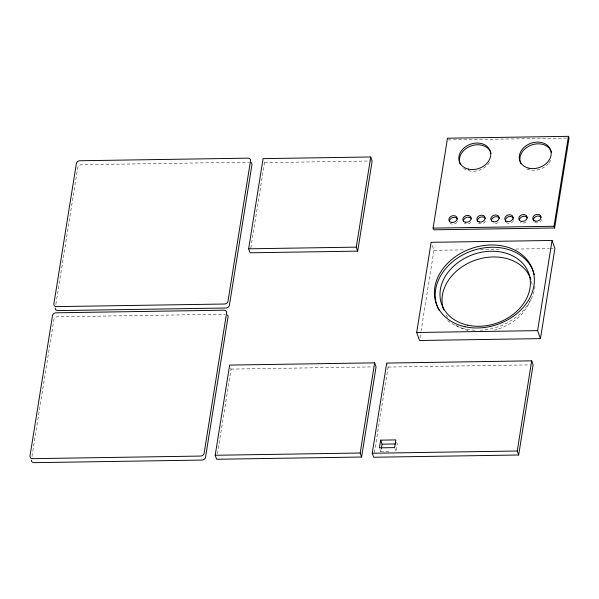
<?xml version="1.0" encoding="UTF-8"?>
<svg xmlns="http://www.w3.org/2000/svg" width="599" height="599" viewBox="0 0 599 599"><rect width="100%" height="100%" fill="white"/><g stroke="black" fill="none" stroke-linecap="round" stroke-linejoin="round"><path stroke-width="0.45" stroke-dasharray="3 2.25" d="M55.864 304.337L77.803 167.45A3.265 2.568 -19.5 0 1 81.397 164.747L249.184 162.157M31.979 456.386L53.925 319.499A3.265 2.568 -19.5 0 1 57.519 316.796L225.306 314.205M217.489 453.743L231.064 369.089L230.495 367.487M250.794 248.203L264.511 162.636L263.942 161.034M374.397 452.642L388.115 367.075L386.984 363.878M388.886 451.721L380.844 451.841L381.249 449.28M419.959 337.731L420.842 332.213M420.992 331.292L433.968 250.322L431.991 244.729M448.112 139.919L567.193 138.077M264.511 162.636L371.223 160.981M433.968 250.322L464.667 249.843M480.48 249.603L500.023 249.296M515.836 249.057L549.328 248.54M550.256 248.525L553.049 248.48M231.064 369.089L373.252 366.887M388.115 367.075L530.302 364.873M396.703 442.317L397.272 443.919L396.036 451.609L394.906 448.411M379.991 449.445L380.844 451.841M489.39 162.539A16.323 12.826 -19.5 0 1 463.334 168.147M550.578 160.277A16.323 12.826 -19.5 0 1 548.976 162.883M548.482 163.497A16.323 12.826 -19.5 0 1 526.087 168.686M498.091 222.529A4.245 3.332 -19.5 0 1 493.037 223.157M513.672 218.964A4.245 3.332 -19.5 0 1 513.672 219.855M513.388 220.754A4.245 3.332 -19.5 0 1 506.252 222.401M526.057 222.102A4.245 3.332 -19.5 0 1 520.239 222.192M541.586 219.661A4.245 3.332 -19.5 0 1 534.765 222.386M485.422 221.188A4.245 3.332 -19.5 0 1 478.287 222.835M470.896 222.236A4.245 3.332 -19.5 0 1 464.307 223.053M457.741 220.724A4.245 3.332 -19.5 0 1 457.456 221.615M456.91 222.454A4.245 3.332 -19.5 0 1 450.321 223.27M531.515 281.552A46.198 36.299 -19.5 0 1 532.339 286.681M530.692 299.126A46.198 36.299 -19.5 0 1 494.781 330.094M468.014 330.476A46.198 36.299 -19.5 0 1 455.547 324.928M447.745 317.515A46.198 36.299 -19.5 0 1 445.409 313.831M534.974 286.195A51.095 40.148 -19.5 0 1 480.256 330.214M474.865 330.206A51.095 40.148 -19.5 0 1 447.341 320.33"/><path stroke-width="0.9" d="M215.191 455.262L229.649 365.091L374.645 362.852L376.06 366.85L361.601 457.022L216.606 459.261L215.191 455.262L360.186 453.024L361.601 457.022M248.637 248.81L263.096 158.638L370.736 156.975L372.151 160.966L357.693 251.138L250.053 252.8L248.637 248.81L356.278 247.14L357.693 251.138M356.278 247.14L370.736 156.975M360.186 453.024L374.645 362.852M372.241 453.248L386.699 363.076L531.695 360.838L533.11 364.828L518.652 455L373.656 457.247L372.241 453.248L517.236 451.01L518.652 455M380.657 440.153L379.422 447.842L394.621 447.61L395.857 439.921L380.657 440.153L382.072 444.151L381.391 448.426M433.092 228.114L447.505 138.204L568.444 136.332L569.05 138.047L554.637 227.957L433.698 229.821L433.092 228.114L554.03 226.242L554.637 227.957M416.687 332.497L431.138 242.325L552.076 240.461L554.906 248.45L540.448 338.622L419.517 340.494L416.687 332.497L537.617 330.633L540.448 338.622M517.236 451.01L531.695 360.838M554.03 226.242L568.444 136.332M537.617 330.633L552.076 240.461M382.072 444.151L395.482 443.941M460.234 164.104A16.323 12.826 -19.5 0 1 471.278 145.857A16.323 12.826 -19.5 0 1 491.045 153.524M521.07 163.924A16.323 12.826 -19.5 0 1 531.246 145.1A16.323 12.826 -19.5 0 1 551.514 152.588M491.457 221.091A4.245 3.332 -19.5 0 1 494.504 216.98A4.245 3.332 -19.5 0 1 499.409 218.358M505.713 221.697A4.245 3.332 -19.5 0 1 507.974 216.965A4.245 3.332 -19.5 0 1 513.395 218.141M519.415 220.657A4.245 3.332 -19.5 0 1 522.47 216.546A4.245 3.332 -19.5 0 1 527.375 217.924M533.582 221.061A4.245 3.332 -19.5 0 1 535.701 216.651A4.245 3.332 -19.5 0 1 540.987 217.175M477.47 221.308A4.245 3.332 -19.5 0 1 480.525 217.19A4.245 3.332 -19.5 0 1 485.43 218.575M463.491 221.525A4.245 3.332 -19.5 0 1 466.539 217.407A4.245 3.332 -19.5 0 1 471.45 218.792M449.505 221.742A4.245 3.332 -19.5 0 1 452.559 217.624A4.245 3.332 -19.5 0 1 457.464 219.009M55.273 308.006A3.265 2.568 -19.5 0 0 58.013 310.611L225.801 308.021A3.265 2.568 -19.5 0 0 229.395 305.318L251.924 164.755A3.265 2.568 -19.5 0 0 251.303 162.898M250.711 162.486A3.265 2.568 -19.5 0 1 251.026 162.673M227.425 314.947A3.265 2.568 -19.5 0 1 228.047 316.811L205.517 457.366A3.265 2.568 -19.5 0 1 201.923 460.069L34.136 462.668A3.265 2.568 -19.5 0 1 31.395 460.062M443.664 309.885A46.198 36.299 -19.5 0 1 475.104 260.251A46.198 36.299 -19.5 0 1 530.759 279.059M438.955 310.177A51.095 40.148 -19.5 0 1 470.807 251.273A51.095 40.148 -19.5 0 1 534.248 274.709M76.387 163.452L53.858 304.015A3.265 2.568 -19.5 0 0 56.598 306.613L224.385 304.022A3.265 2.568 -19.5 0 0 227.979 301.319L250.509 160.757A3.265 2.568 -19.5 0 0 247.769 158.158L79.981 160.749A3.265 2.568 -19.5 0 0 76.387 163.452M52.51 315.501L29.98 456.064A3.265 2.568 -19.5 0 0 32.72 458.669L200.508 456.071A3.265 2.568 -19.5 0 0 204.102 453.376L226.632 312.813A3.265 2.568 -19.5 0 0 223.891 310.207L56.104 312.805A3.265 2.568 -19.5 0 0 52.51 315.501M468.613 169.173A16.323 12.826 -19.5 0 0 490.603 152.633A16.323 12.826 -19.5 0 0 465.079 147.099A16.323 12.826 -19.5 0 0 468.613 169.173M529.082 168.237A16.323 12.826 -19.5 0 0 551.073 151.697A16.323 12.826 -19.5 0 0 525.54 146.163A16.323 12.826 -19.5 0 0 529.082 168.237M493.366 221.772A4.245 3.332 -19.5 0 0 499.087 217.474A4.245 3.332 -19.5 0 0 492.445 216.029A4.245 3.332 -19.5 0 0 493.366 221.772M507.346 221.555A4.245 3.332 -19.5 0 0 513.066 217.257A4.245 3.332 -19.5 0 0 506.432 215.812A4.245 3.332 -19.5 0 0 507.346 221.555M521.332 221.338A4.245 3.332 -19.5 0 0 527.053 217.04A4.245 3.332 -19.5 0 0 520.411 215.603A4.245 3.332 -19.5 0 0 521.332 221.338M535.057 221.061A4.245 3.332 -19.5 0 0 541.062 217.048A4.245 3.332 -19.5 0 0 534.622 215.221A4.245 3.332 -19.5 0 0 535.057 221.061M479.387 221.989A4.245 3.332 -19.5 0 0 485.1 217.684A4.245 3.332 -19.5 0 0 478.466 216.246A4.245 3.332 -19.5 0 0 479.387 221.989M465.401 222.207A4.245 3.332 -19.5 0 0 471.121 217.901A4.245 3.332 -19.5 0 0 464.48 216.464A4.245 3.332 -19.5 0 0 465.401 222.207M451.421 222.416A4.245 3.332 -19.5 0 0 457.134 218.118A4.245 3.332 -19.5 0 0 450.5 216.681A4.245 3.332 -19.5 0 0 451.421 222.416M465.131 326.769A51.095 40.148 -19.5 0 0 533.956 274.993A51.095 40.148 -19.5 0 0 454.049 257.675A51.095 40.148 -19.5 0 0 465.131 326.769M467.782 325.19A46.198 36.299 -19.5 0 0 530.018 278.378A46.198 36.299 -19.5 0 0 457.763 262.714A46.198 36.299 -19.5 0 0 467.782 325.19"/></g></svg>
